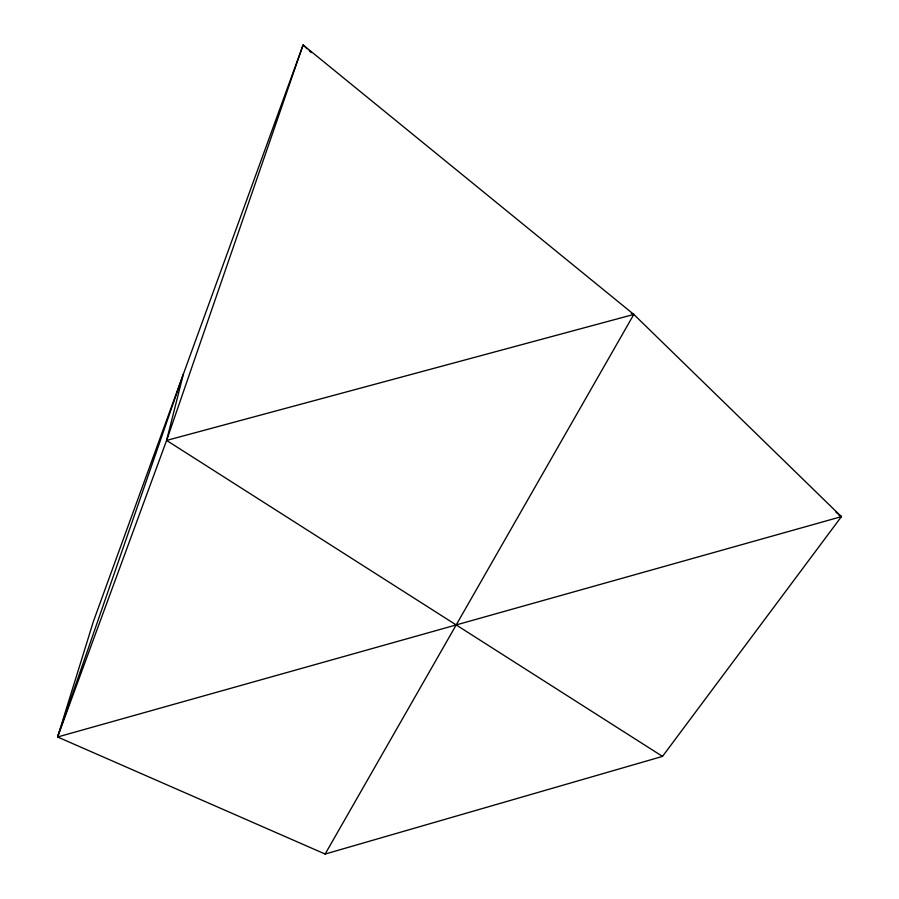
<?xml version="1.0" encoding="UTF-8"?>
<svg xmlns="http://www.w3.org/2000/svg" width="899" height="899" viewBox="0 0 899 899"><rect width="100%" height="100%" fill="white"/><g stroke="black" fill="none" stroke-linecap="round" stroke-linejoin="round"><path stroke-width="1.35" d="M57.592 736.989L166.607 440.431L183.452 373.849L57.592 736.989L325.135 854.05L662.507 756.396L841.408 516.644L633.817 314.425L303.098 44.95L93.44 621.321L57.592 736.989L841.408 516.644L835.991 512.194M662.507 756.396L166.607 440.431L303.098 44.95L307.177 48.793M325.135 854.05L633.817 314.425L631.278 313.29M166.607 440.431L633.817 314.425M839.037 515.149L841.408 516.644M309.211 50.704L311.256 52.625"/></g></svg>
